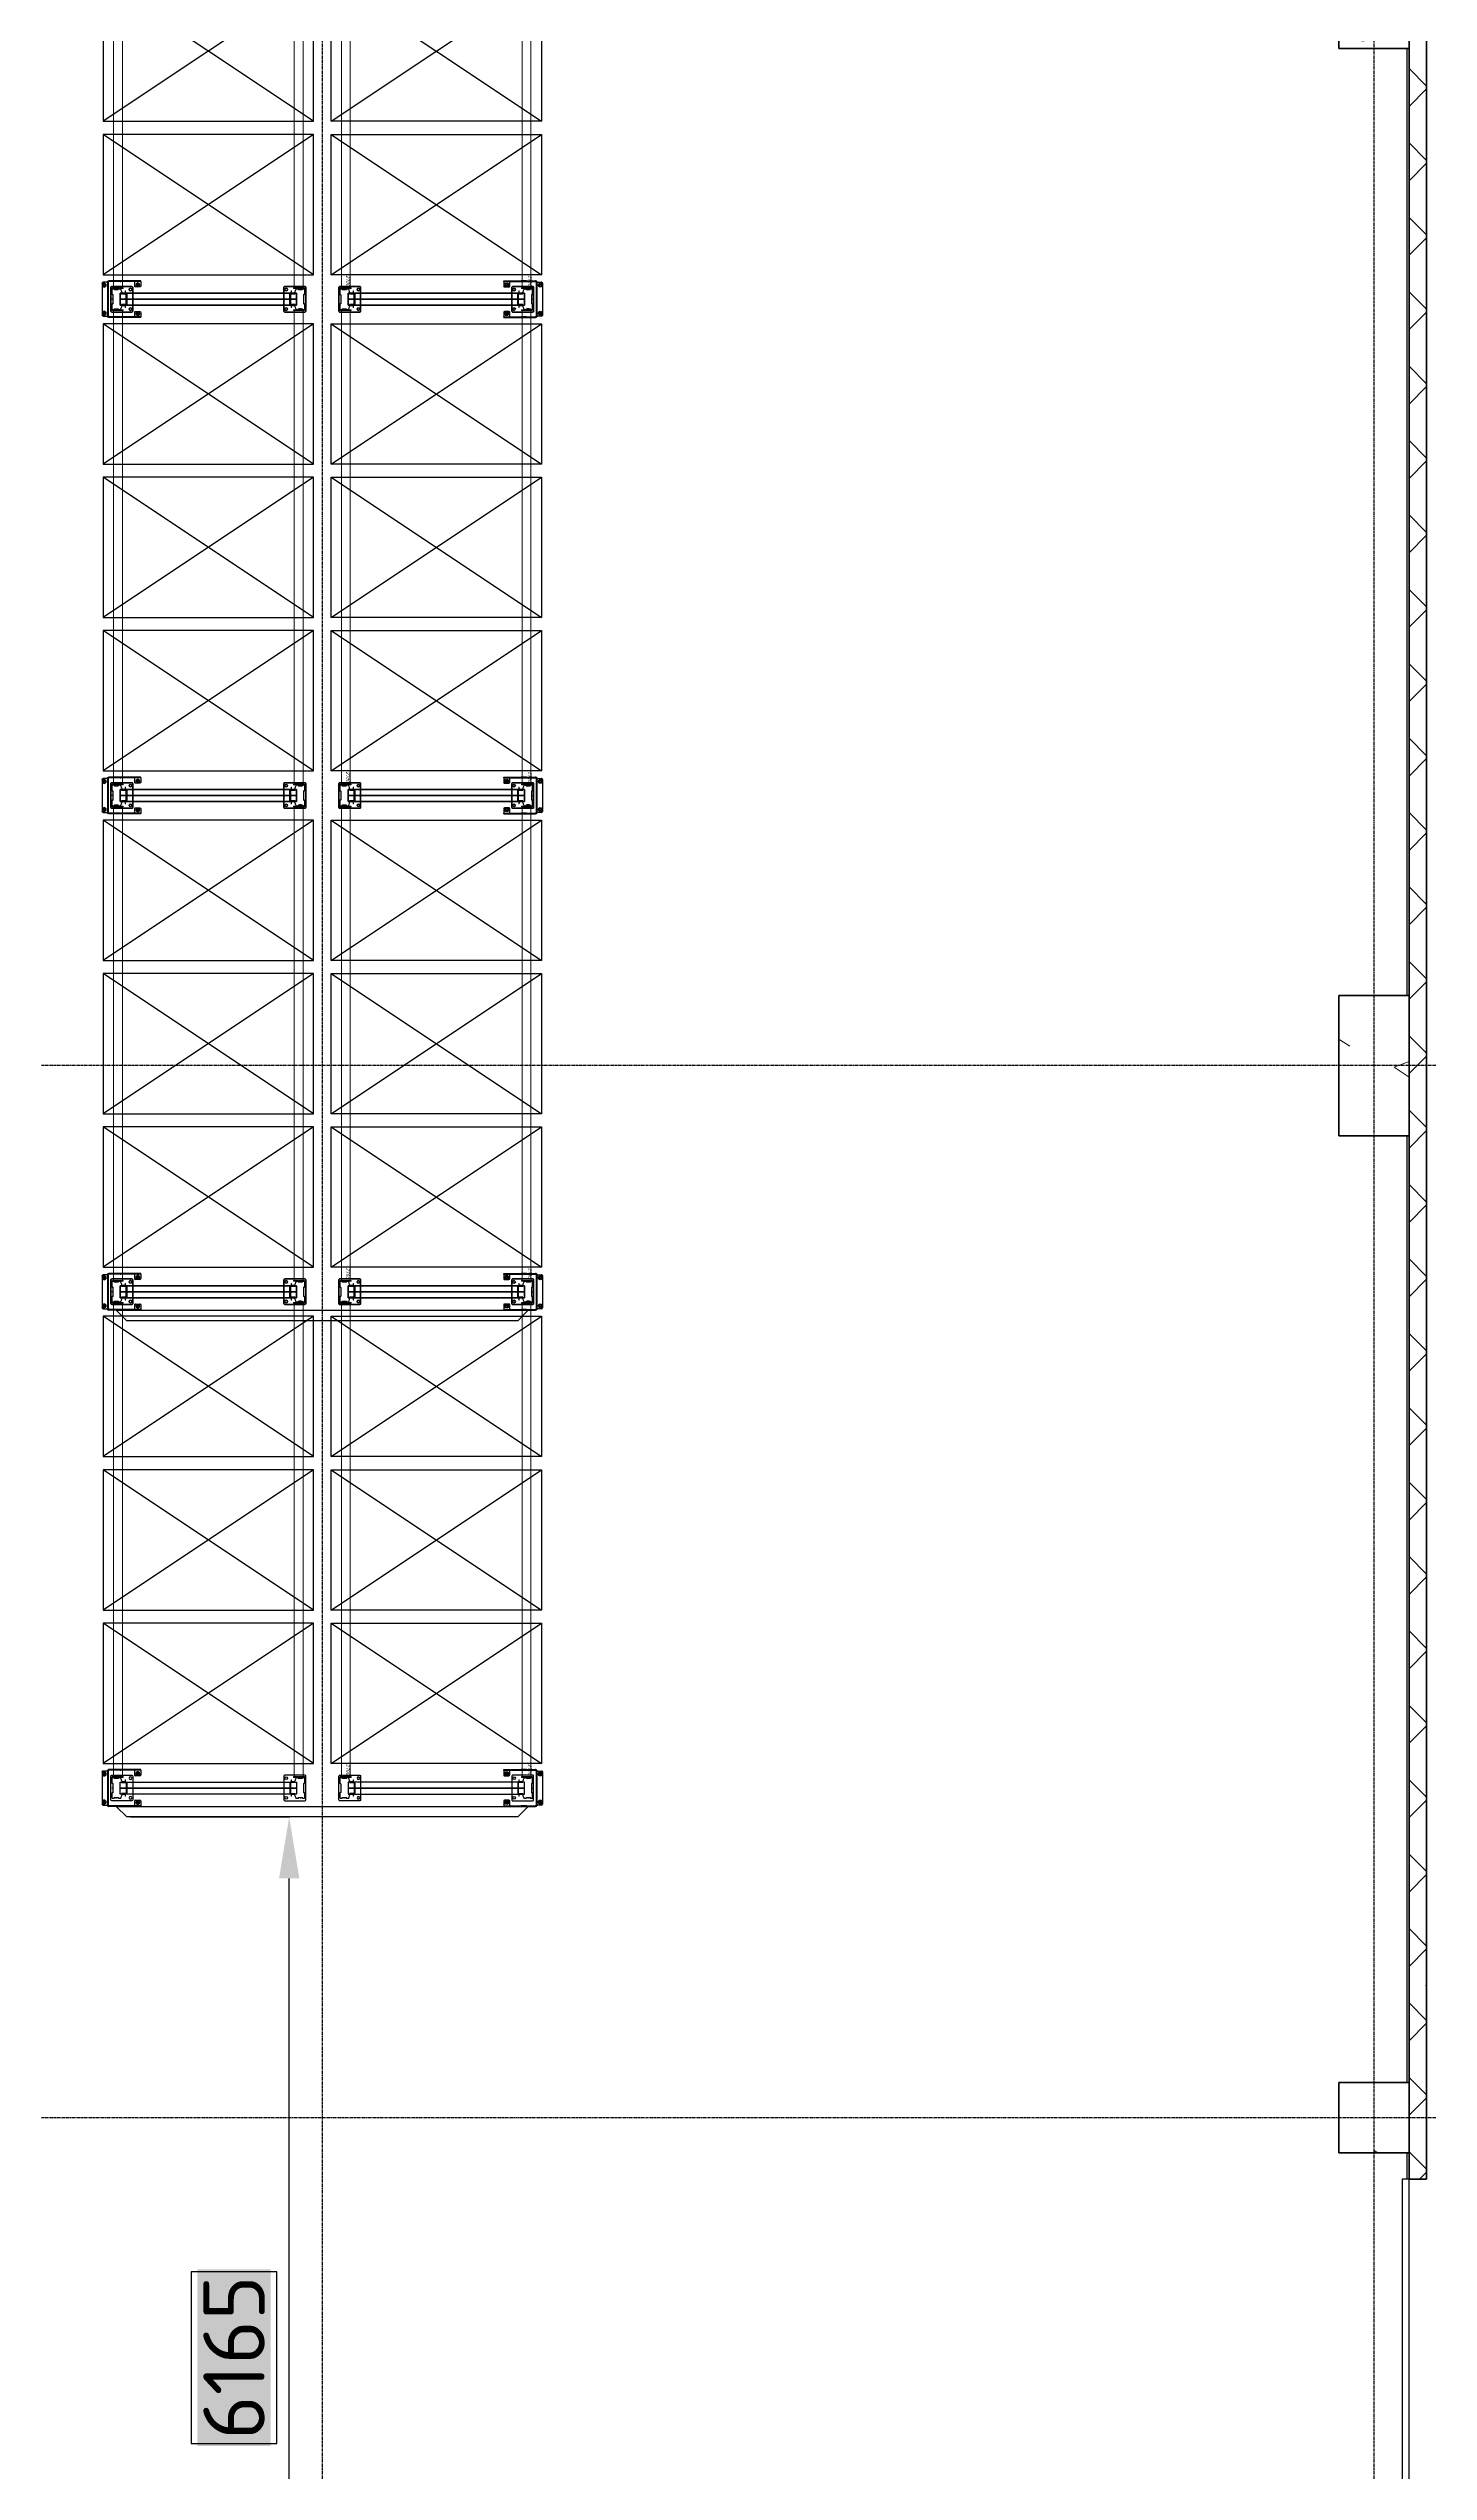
# Model space of a CAD drawing. Header units: millimetres. Extents: x 2140 to 223837, y 2113 to 170313.
# Drawn here: x 104599 to 112473, y 51740 to 65558 of the extents above; entities that cross this region are included whole.
import ezdxf

# ---------------------------------------------------------------- set-up
doc = ezdxf.new("R2010")
doc.units = ezdxf.units.MM
doc.linetypes.add('Линия сетки', pattern=[22.225, 12.7, -3.175, 3.175, -3.175])
for name, color, linetype in [('0_ANNOT_Dimensions', 7, 'Continuous'), ('12.Секция', 7, 'Continuous'), ('2.Стойка', 7, 'Continuous'), ('отбойники', 1, 'Continuous'), ('Размеры', 7, 'Continuous'), ('Стены', 7, 'Continuous')]:
    doc.layers.add(name, color=color, linetype=linetype)
for name, color, linetype, lineweight in [('1.Балка', 5, 'Continuous', 0), ('3.Опора', 7, 'Continuous', 0), ('A-DOOR', 7, 'Continuous', 18), ('S-COLS', 7, 'Continuous', 18)]:
    doc.layers.add(name, color=color, linetype=linetype, lineweight=lineweight)
doc.styles.get("Standard").update_dxf_attribs({"font": 'isocpeur.ttf'})
doc.styles.add('Курсив', font='isocpeui.ttf')
doc.dimstyles.new('350 (цвет)', dxfattribs={"dimtxt": 350, "dimasz": 350, "dimexe": 1, "dimexo": 10, "dimgap": -70, "dimtad": 1, "dimdec": 0, "dimzin": 0, "dimdsep": 46, "dimtxsty": 'Standard', "dimcen": 0.09, "dimadec": 0, "dimazin": 0, "dimtfac": 1, "dimtdec": 0, "dimtofl": 0, "dimtmove": 0, "dimatfit": 3, "dimfxl": 1, "dimtfill": 2, "dimtfillclr": 2, "dimtolj": 1, "dimtzin": 0, "dimarcsym": 0})
doc.dimstyles.new('Рзм блок', dxfattribs={"dimtxt": 40, "dimasz": 80, "dimexe": 0.18, "dimexo": 0, "dimgap": 5, "dimtad": 1, "dimtoh": 1, "dimdec": 0, "dimzin": 0, "dimdsep": 46, "dimtxsty": 'Курсив', "dimblk": 'NONE', "dimcen": 0.09, "dimse1": 1, "dimse2": 1, "dimsd1": 1, "dimsd2": 1, "dimadec": 0, "dimazin": 0, "dimtfac": 1, "dimtdec": 0, "dimtofl": 0, "dimtmove": 0, "dimatfit": 2, "dimldrblk": 'NONE', "dimfxl": 0.18, "dimtolj": 1, "dimtzin": 0, "dimarcsym": 0})
pattern_1 = [(45, (61770, 82517.75), (-502.8943, 502.8943), []), (45, (61770, 83279.75), (-502.8943, 502.8943), [])]

# ---------------------------------------------------------------- blocks, each defined once
blk = doc.blocks.new('Опора FSус 120')
at = {"layer": '3.Опора', "color": 0, "linetype": 'Continuous', "lineweight": 25}
for p, q in [((-73, 120), (-73, 5)), ((68, 125), (-68, 125)), ((-68, 0), (68, 0)), ((-34, 85), (-34, 71)), ((-34, 61), (-34, 71)), ((-31, 61), (-34, 61)), ((-31, 85), (-31, 71)), ((-31, 71), (-31, 61)), ((28, 91), (-28, 91)), ((28, 88), (-28, 88)), ((31, 71), (31, 85)), ((31, 61), (31, 71)), ((34, 61), (31, 61)), ((34, 71), (34, 85)), ((34, 71), (34, 61)), ((73, 5), (73, 120))]:
    blk.add_line(p, q, dxfattribs=at)
at = {"layer": '3.Опора', "color": 0}
for p, q in [((-30, 73), (-35, 73)), ((30, 73), (35, 73))]:
    blk.add_line(p, q, dxfattribs=at)
for points in [[(-31, 77.5), (-34, 77.5), (-34, 68.5), (-31, 68.5)], [(31, 77.5), (34, 77.5), (34, 68.5), (31, 68.5)]]:
    blk.add_lwpolyline(points, close=True, dxfattribs=at)
at = {"layer": '3.Опора', "color": 0, "linetype": 'Continuous', "lineweight": 25}
for centre in [(-56, 112), (56, 112)]:
    blk.add_circle(centre, 7.5, dxfattribs=at)
for centre, radius, start, end in [((-68, 120), 5, 90, 180), ((-68, 5), 5, 180, 270), ((-28, 85), 6, 90, 180), ((-28, 85), 3, 90, 180), ((28, 85), 6, 0, 90), ((28, 85), 3, 0, 90), ((68, 120), 5, 0, 90), ((68, 5), 5, 270, 0)]:
    blk.add_arc(centre, radius, start, end, dxfattribs=at)
blk = doc.blocks.new('Стойка FSус 120')
at = {"color": 0, "linetype": 'ByBlock', "lineweight": 0}
for p, q in [((-60, 42), (-60, 35)), ((-60, 20), (-53, 20)), ((-60, 5), (-60, -1)), ((-58, 42), (-58, 35)), ((-58, 31), (-57, 31)), ((-57, 9), (-58, 9)), ((-58, 5), (-58, -1)), ((-38, 53), (-57, 46)), ((-38, 51), (-57, 44)), ((-57, 33), (-56, 32)), ((-56, 8), (-57, 7)), ((-56, 29), (-56, 11)), ((-56, 26), (-54, 26)), ((-54, 14), (-56, 14)), ((-54, 29), (-54, 11)), ((-47, 73), (-39, 73)), ((-47, 73), (-47, 71)), ((-47, 71), (-39, 71)), ((-38, 62), (-34, 62)), ((-37, 69), (-37, 55)), ((-35, 66), (-37, 66)), ((-37, 58), (-35, 58)), ((-35, 69), (-35, 55)), ((-28, -2), (-26, 0)), ((-23, 2), (23, 2)), ((-23, 0), (23, 0)), ((26, 0), (28, -2)), ((38, 62), (34, 62)), ((35, 55), (35, 69)), ((37, 66), (35, 66)), ((35, 58), (37, 58)), ((37, 55), (37, 69)), ((57, 46), (38, 53)), ((57, 44), (38, 51)), ((39, 73), (47, 73)), ((39, 71), (47, 71)), ((47, 73), (47, 71)), ((60, 20), (53, 20)), ((54, 11), (54, 29)), ((56, 26), (54, 26)), ((54, 14), (56, 14)), ((56, 32), (57, 33)), ((56, 11), (56, 29)), ((57, 7), (56, 8)), ((57, 31), (58, 31)), ((58, 9), (57, 9)), ((58, 35), (58, 42)), ((58, -1), (58, 5)), ((60, 35), (60, 42)), ((60, -1), (60, 5)), ((-56, -3), (-48, -3)), ((-56, -5), (-48, -5)), ((-48, -3), (-46, -3)), ((-48, -3), (-48, -5)), ((-46, -5), (-48, -5)), ((-46, -3), (-46, -3)), ((-46, -3), (-37, -3)), ((-46, -5), (-46, -5)), ((-37, -5), (-46, -5)), ((-37, -3), (-36, -3)), ((-36, -5), (-37, -5)), ((-36, -3), (-29, -3)), ((-36, -3), (-36, -5)), ((-36, -5), (-29, -5)), ((-26, -3), (-25, -1)), ((25, -1), (26, -3)), ((29, -3), (36, -3)), ((29, -5), (36, -5)), ((37, -3), (36, -3)), ((36, -3), (36, -5)), ((36, -5), (37, -5)), ((46, -3), (37, -3)), ((37, -5), (46, -5)), ((48, -3), (46, -3)), ((46, -3), (46, -3)), ((46, -5), (48, -5)), ((46, -5), (46, -5)), ((48, -3), (56, -3)), ((48, -3), (48, -5)), ((48, -5), (56, -5))]:
    blk.add_line(p, q, dxfattribs=at)
for centre, radius, start, end in [((-56, 42), 4, 110, 180), ((-56, 35), 4, 180, 240), ((-56, 5), 4, 120, 180), ((-56, 42), 2, 110, 180), ((-56, 35), 2, 180, 240), ((-56, 5), 2, 120, 180), ((-58, 29), 2, 0, 60), ((-58, 11), 2, 300, 0), ((-58, 29), 4, 0, 60), ((-58, 11), 4, 300, 0), ((-39, 69), 4, 0, 90), ((-39, 69), 2, 0, 90), ((-39, 55), 4, 290, 0), ((-39, 55), 2, 290, 0), ((-23, -2), 4, 90, 150), ((-23, -2), 2, 90, 150), ((23, -2), 4, 30, 90), ((23, -2), 2, 30, 90), ((39, 69), 4, 90, 180), ((39, 55), 4, 180, 250), ((39, 69), 2, 90, 180), ((39, 55), 2, 180, 250), ((58, 29), 4, 120, 180), ((58, 11), 4, 180, 240), ((58, 29), 2, 120, 180), ((58, 11), 2, 180, 240), ((56, 42), 4, 0, 70), ((56, 42), 2, 0, 70), ((56, 35), 2, 300, 0), ((56, 5), 2, 0, 60), ((56, 35), 4, 300, 0), ((56, 5), 4, 0, 60), ((-56, -1), 4, 180, 270), ((-56, -1), 2, 180, 270), ((-29, -1), 2, 270, 330), ((-29, -1), 4, 270, 330), ((29, -1), 4, 210, 270), ((29, -1), 2, 210, 270), ((56, -1), 2, 270, 0), ((56, -1), 4, 270, 0)]:
    blk.add_arc(centre, radius, start, end, dxfattribs=at)
blk = doc.blocks.new('*D332')
at = {"layer": 'Defpoints', "color": 0, "linetype": 'ByBlock', "transparency": 16777216}
for p in [(65, 55), (65, 26), (2765, 55)]:
    blk.add_point(p, dxfattribs=at)
at = {"layer": 'Defpoints', "color": 0, "linetype": 'ByBlock', "transparency": 16777216, "insert": (2724, 41), "char_height": 20, "attachment_point": 5, "style": 'Курсив'}
blk.add_mtext('\\A1;2700', dxfattribs=at)
blk = doc.blocks.new('_None')
blk = doc.blocks.new('*D333')
at = {"layer": 'Defpoints', "color": 0, "linetype": 'ByBlock', "transparency": 16777216}
for p in [(65, 1064), (65, 1035), (2765, 1035)]:
    blk.add_point(p, dxfattribs=at)
at = {"layer": 'Defpoints', "color": 0, "linetype": 'ByBlock', "transparency": 16777216, "insert": (2724, 1080), "char_height": 20, "attachment_point": 5, "style": 'Курсив'}
blk.add_mtext('\\A1;2700', dxfattribs=at)
blk = doc.blocks.new('*U1979')
at = {"layer": 'Размеры', "color": 251, "true_color": 0x636466}
for p, q in [((-10, 0), (-5, 9)), ((-5, -9), (-10, 0)), ((-5, 9), (5, 9)), ((5, 9), (10, 0)), ((10, 0), (5, -9)), ((5, -9), (-5, -9))]:
    blk.add_line(p, q, dxfattribs=at)
for radius in [11, 5]:
    blk.add_circle((0, 0), radius, dxfattribs=at)
blk = doc.blocks.new('*U1980')
at = {"layer": 'Размеры', "color": 251, "true_color": 0x636466}
for p, q in [((-10, 0), (-5, 9)), ((-5, -9), (-10, 0)), ((-5, 9), (5, 9)), ((5, 9), (10, 0)), ((10, 0), (5, -9)), ((5, -9), (-5, -9))]:
    blk.add_line(p, q, dxfattribs=at)
for radius in [11, 5]:
    blk.add_circle((0, 0), radius, dxfattribs=at)
blk = doc.blocks.new('*U1981')
at = {"layer": 'Размеры', "color": 251, "true_color": 0x636466}
for p, q in [((-10, 0), (-5, 9)), ((-5, -9), (-10, 0)), ((-5, 9), (5, 9)), ((5, 9), (10, 0)), ((10, 0), (5, -9)), ((5, -9), (-5, -9))]:
    blk.add_line(p, q, dxfattribs=at)
for radius in [11, 5]:
    blk.add_circle((0, 0), radius, dxfattribs=at)
blk = doc.blocks.new('*U1975')
at = {"layer": 'Размеры', "color": 251, "true_color": 0x636466}
for p, q in [((-10, 0), (-5, 9)), ((-5, -9), (-10, 0)), ((-5, 9), (5, 9)), ((5, 9), (10, 0)), ((10, 0), (5, -9)), ((5, -9), (-5, -9))]:
    blk.add_line(p, q, dxfattribs=at)
for radius in [11, 5]:
    blk.add_circle((0, 0), radius, dxfattribs=at)
blk = doc.blocks.new('*U1875')
h = blk.add_hatch(color=0)
h.dxf.hatch_style = 1
h.paths.add_polyline_path([(105, 160), (101, 160), (101, 160), (101, 60), (105, 60)])
h.paths.add_polyline_path([(-101, 160), (-105, 160), (-105, 60), (-101, 60)])
h.paths.add_polyline_path([(105, -22), (105, 29), (101, 29), (101, -22), (101, -22, -0.414214), (97, -26), (-97, -26, -0.414214), (-101, -22), (-101, 29), (-105, 29), (-105, -22, 0.414214), (-97, -30), (97, -30, 0.414214)])
at = {"color": 0, "linetype": 'Continuous', "lineweight": 25}
for p, q in [((-105, 160), (-101, 160)), ((-105, 160), (-105, 46)), ((-101, 160), (-101, 160)), ((-97, 160), (-101, 160)), ((-101, 160), (-101, 46)), ((-75, 160), (-97, 160)), ((-70, 130), (-70, 155)), ((70, 155), (70, 130)), ((97, 160), (75, 160)), ((101, 160), (97, 160)), ((101, 160), (101, 46)), ((101, 160), (105, 160)), ((101, 160), (101, 160)), ((105, 160), (105, 46)), ((105, 160), (105, 160)), ((-105, 46), (-105, 42)), ((-105, 46), (-105, 42)), ((-105, 46), (-105, 42)), ((-105, 42), (-105, -22)), ((-105, 42), (-105, -22)), ((-101, 125), (-97, 125)), ((-101, 42), (-101, 46)), ((-101, 42), (-101, 46)), ((-101, 42), (-101, 46)), ((-101, 42), (-101, -22)), ((-101, 42), (-101, -22)), ((-97, 125), (-75, 125)), ((75, 125), (97, 125)), ((97, 125), (101, 125)), ((101, 47), (101, 42)), ((101, 47), (101, 42)), ((101, 42), (101, 46)), ((101, 42), (101, -22)), ((101, 42), (101, -22)), ((105, 42), (105, 47)), ((105, 42), (105, 47)), ((105, 46), (105, 42)), ((105, 42), (105, -22)), ((105, 42), (105, -22)), ((97, -26), (-97, -26)), ((97, -30), (-97, -30)), ((-97, -30), (-97, -34)), ((-97, -56), (-97, -34)), ((92, -61), (-92, -61)), ((97, -34), (97, -30)), ((97, -34), (97, -56))]:
    blk.add_line(p, q, dxfattribs=at)
at = {"color": 0}
for p, q in [((-100, 54), (-106, 54)), ((-100, 34), (-106, 34)), ((106, 54), (100, 54)), ((106, 34), (100, 34))]:
    blk.add_line(p, q, dxfattribs=at)
at = {"color": 61, "true_color": 0xedee99}
blk.add_line((0, 0), (0, -5), dxfattribs=at)
at = {"color": 0}
for points in [[(-101, 60), (-105, 60), (-105, 29), (-101, 29)], [(105, 60), (101, 60), (101, 29), (105, 29)]]:
    blk.add_lwpolyline(points, close=True, dxfattribs=at)
at = {"color": 0, "linetype": 'Continuous', "lineweight": 25}
for centre in [(-82, 143), (82, 143), (-80, -49), (80, -49)]:
    blk.add_circle(centre, 6, dxfattribs=at)
for centre, radius, start, end in [((-75, 155), 5, 0, 90), ((75, 155), 5, 90, 180), ((-75, 130), 5, 270, 0), ((75, 130), 5, 180, 270), ((-97, -22), 8, 180, 270), ((-97, -22), 4, 180, 270), ((-92, -56), 5, 180, 270), ((92, -56), 5, 270, 0), ((97, -22), 8, 270, 0), ((97, -22), 4, 270, 0)]:
    blk.add_arc(centre, radius, start, end, dxfattribs=at)
at = {"layer": 'отбойники', "color": 0, "rotation": 180}
for name, p in [('*U1981', (-82, 143)), ('*U1975', (82, 143)), ('*U1980', (-80, -49)), ('*U1979', (80, -49))]:
    blk.add_blockref(name, p, dxfattribs=at)
blk = doc.blocks.new('*U1015')
at = {"layer": 'Размеры', "color": 251, "true_color": 0x636466}
for p, q in [((-10, 0), (-5, 9)), ((-5, -9), (-10, 0)), ((-5, 9), (5, 9)), ((5, 9), (10, 0)), ((10, 0), (5, -9)), ((5, -9), (-5, -9))]:
    blk.add_line(p, q, dxfattribs=at)
for radius in [11, 5]:
    blk.add_circle((0, 0), radius, dxfattribs=at)
blk = doc.blocks.new('*U1016')
at = {"layer": 'Размеры', "color": 251, "true_color": 0x636466}
for p, q in [((-10, 0), (-5, 9)), ((-5, -9), (-10, 0)), ((-5, 9), (5, 9)), ((5, 9), (10, 0)), ((10, 0), (5, -9)), ((5, -9), (-5, -9))]:
    blk.add_line(p, q, dxfattribs=at)
for radius in [11, 5]:
    blk.add_circle((0, 0), radius, dxfattribs=at)
blk = doc.blocks.new('*U1017')
at = {"layer": 'Размеры', "color": 251, "true_color": 0x636466}
for p, q in [((-10, 0), (-5, 9)), ((-5, -9), (-10, 0)), ((-5, 9), (5, 9)), ((5, 9), (10, 0)), ((10, 0), (5, -9)), ((5, -9), (-5, -9))]:
    blk.add_line(p, q, dxfattribs=at)
for radius in [11, 5]:
    blk.add_circle((0, 0), radius, dxfattribs=at)
blk = doc.blocks.new('*U1018')
at = {"layer": 'Размеры', "color": 251, "true_color": 0x636466}
for p, q in [((-10, 0), (-5, 9)), ((-5, -9), (-10, 0)), ((-5, 9), (5, 9)), ((5, 9), (10, 0)), ((10, 0), (5, -9)), ((5, -9), (-5, -9))]:
    blk.add_line(p, q, dxfattribs=at)
for radius in [11, 5]:
    blk.add_circle((0, 0), radius, dxfattribs=at)
blk = doc.blocks.new('*U1019')
at = {"layer": 'Размеры', "color": 251, "true_color": 0x636466}
for p, q in [((-10, 0), (-5, 9)), ((-5, -9), (-10, 0)), ((-5, 9), (5, 9)), ((5, 9), (10, 0)), ((10, 0), (5, -9)), ((5, -9), (-5, -9))]:
    blk.add_line(p, q, dxfattribs=at)
for radius in [11, 5]:
    blk.add_circle((0, 0), radius, dxfattribs=at)
blk = doc.blocks.new('*U1020')
at = {"layer": 'Размеры', "color": 251, "true_color": 0x636466}
for p, q in [((-10, 0), (-5, 9)), ((-5, -9), (-10, 0)), ((-5, 9), (5, 9)), ((5, 9), (10, 0)), ((10, 0), (5, -9)), ((5, -9), (-5, -9))]:
    blk.add_line(p, q, dxfattribs=at)
for radius in [11, 5]:
    blk.add_circle((0, 0), radius, dxfattribs=at)
blk = doc.blocks.new('*U1021')
at = {"layer": 'Размеры', "color": 251, "true_color": 0x636466}
for p, q in [((-10, 0), (-5, 9)), ((-5, -9), (-10, 0)), ((-5, 9), (5, 9)), ((5, 9), (10, 0)), ((10, 0), (5, -9)), ((5, -9), (-5, -9))]:
    blk.add_line(p, q, dxfattribs=at)
for radius in [11, 5]:
    blk.add_circle((0, 0), radius, dxfattribs=at)
blk = doc.blocks.new('*U1022')
at = {"layer": 'Размеры', "color": 251, "true_color": 0x636466}
for p, q in [((-10, 0), (-5, 9)), ((-5, -9), (-10, 0)), ((-5, 9), (5, 9)), ((5, 9), (10, 0)), ((10, 0), (5, -9)), ((5, -9), (-5, -9))]:
    blk.add_line(p, q, dxfattribs=at)
for radius in [11, 5]:
    blk.add_circle((0, 0), radius, dxfattribs=at)
blk = doc.blocks.new('*U1032')
h = blk.add_hatch(color=0)
h.dxf.hatch_style = 1
h.paths.add_polyline_path([(160, 105), (160, 101), (160, 101), (60, 101), (60, 105)])
h.paths.add_polyline_path([(160, -101), (160, -105), (60, -105), (60, -101)])
h.paths.add_polyline_path([(-22, 105), (29, 105), (29, 101), (-22, 101), (-22, 101, 0.414214), (-26, 97), (-26, -97, 0.414214), (-22, -101), (29, -101), (29, -105), (-22, -105, -0.414214), (-30, -97), (-30, 97, -0.414214)])
h = blk.add_hatch(color=0)
h.dxf.hatch_style = 1
h.paths.add_polyline_path([(2230, 105), (2230, 101), (2230, 101), (2330, 101), (2330, 105)])
h.paths.add_polyline_path([(2230, -101), (2230, -105), (2330, -105), (2330, -101)])
h.paths.add_polyline_path([(2412, 105), (2361, 105), (2361, 101), (2412, 101), (2412, 101, -0.414214), (2416, 97), (2416, -97, -0.414214), (2412, -101), (2361, -101), (2361, -105), (2412, -105, 0.414214), (2420, -97), (2420, 97, 0.414214)])
at = {"color": 0, "linetype": 'Continuous', "lineweight": 25}
for p, q in [((-61, 92), (-61, -92)), ((-34, 97), (-56, 97)), ((-34, 97), (-30, 97)), ((-30, 97), (-30, -97)), ((-26, 97), (-26, -97)), ((42, 105), (-22, 105)), ((42, 105), (-22, 105)), ((42, 101), (-22, 101)), ((42, 101), (-22, 101)), ((46, 105), (42, 105)), ((42, 105), (47, 105)), ((42, 105), (47, 105)), ((42, 101), (46, 101)), ((47, 101), (42, 101)), ((47, 101), (42, 101)), ((160, 105), (46, 105)), ((160, 101), (46, 101)), ((125, 97), (125, 101)), ((125, 75), (125, 97)), ((155, 70), (130, 70)), ((160, 101), (160, 105)), ((160, 105), (160, 105)), ((160, 101), (160, 101)), ((160, 101), (160, 97)), ((160, 97), (160, 75)), ((2230, 105), (2344, 105)), ((2230, 101), (2230, 105)), ((2230, 105), (2230, 105)), ((2230, 101), (2344, 101)), ((2230, 101), (2230, 101)), ((2230, 101), (2230, 97)), ((2230, 97), (2230, 75)), ((2235, 70), (2260, 70)), ((2265, 97), (2265, 101)), ((2265, 75), (2265, 97)), ((2348, 105), (2343, 105)), ((2348, 105), (2343, 105)), ((2343, 101), (2348, 101)), ((2343, 101), (2348, 101)), ((2344, 105), (2348, 105)), ((2348, 101), (2344, 101)), ((2348, 105), (2412, 105)), ((2348, 105), (2412, 105)), ((2348, 101), (2412, 101)), ((2348, 101), (2412, 101)), ((2416, 97), (2416, -97)), ((2420, 97), (2420, -97)), ((2424, 97), (2420, 97)), ((2424, 97), (2446, 97)), ((2451, 92), (2451, -92)), ((-56, -97), (-34, -97)), ((-30, -97), (-34, -97)), ((42, -101), (-22, -101)), ((42, -101), (-22, -101)), ((42, -105), (-22, -105)), ((42, -105), (-22, -105)), ((42, -101), (46, -101)), ((42, -101), (46, -101)), ((42, -101), (46, -101)), ((46, -105), (42, -105)), ((46, -105), (42, -105)), ((46, -105), (42, -105)), ((160, -101), (46, -101)), ((160, -105), (46, -105)), ((125, -97), (125, -75)), ((125, -101), (125, -97)), ((130, -70), (155, -70)), ((160, -75), (160, -97)), ((160, -97), (160, -101)), ((160, -105), (160, -101)), ((160, -101), (160, -101)), ((2230, -75), (2230, -97)), ((2230, -97), (2230, -101)), ((2230, -105), (2230, -101)), ((2230, -101), (2230, -101)), ((2230, -101), (2344, -101)), ((2230, -105), (2344, -105)), ((2260, -70), (2235, -70)), ((2265, -97), (2265, -75)), ((2265, -101), (2265, -97)), ((2348, -101), (2344, -101)), ((2348, -101), (2344, -101)), ((2348, -101), (2344, -101)), ((2344, -105), (2348, -105)), ((2344, -105), (2348, -105)), ((2344, -105), (2348, -105)), ((2348, -101), (2412, -101)), ((2348, -101), (2412, -101)), ((2348, -105), (2412, -105)), ((2348, -105), (2412, -105)), ((2420, -97), (2424, -97)), ((2446, -97), (2424, -97))]:
    blk.add_line(p, q, dxfattribs=at)
at = {"color": 61, "true_color": 0xedee99}
for p, q in [((0, 0), (-5, 0)), ((2390, 0), (2395, 0))]:
    blk.add_line(p, q, dxfattribs=at)
at = {"color": 0}
for p, q in [((34, 106), (34, 100)), ((54, 106), (54, 100)), ((2336, 106), (2336, 100)), ((2356, 106), (2356, 100)), ((34, -100), (34, -106)), ((54, -100), (54, -106)), ((2336, -100), (2336, -106)), ((2356, -100), (2356, -106))]:
    blk.add_line(p, q, dxfattribs=at)
for p, q in [((44, -108), (44, -98)), ((2346, -108), (2346, -98))]:
    blk.add_line(p, q)
for points in [[(60, 105), (60, 101), (29, 101), (29, 105)], [(2330, 105), (2330, 101), (2361, 101), (2361, 105)], [(60, -101), (60, -105), (29, -105), (29, -101)], [(2330, -101), (2330, -105), (2361, -105), (2361, -101)]]:
    blk.add_lwpolyline(points, close=True, dxfattribs=at)
blk.add_lwpolyline([(20, -105), (2370, -105), (2310, -165), (80, -165), (20, -105)], dxfattribs=at)
at = {"color": 0, "linetype": 'Continuous', "lineweight": 25}
for centre in [(-49, 80), (143, 82), (2247, 82), (2439, 80), (-49, -80), (143, -82), (2247, -82), (2439, -80)]:
    blk.add_circle(centre, 6, dxfattribs=at)
for centre, radius, start, end in [((-56, 92), 5, 90, 180), ((-22, 97), 8, 90, 180), ((-22, 97), 4, 90, 180), ((130, 75), 5, 180, 270), ((155, 75), 5, 270, 0), ((2235, 75), 5, 180, 270), ((2260, 75), 5, 270, 0), ((2412, 97), 8, 0, 90), ((2412, 97), 4, 0, 90), ((2446, 92), 5, 0, 90), ((-56, -92), 5, 180, 270), ((-22, -97), 8, 180, 270), ((-22, -97), 4, 180, 270), ((130, -75), 5, 90, 180), ((155, -75), 5, 0, 90), ((2235, -75), 5, 90, 180), ((2260, -75), 5, 0, 90), ((2412, -97), 4, 270, 0), ((2412, -97), 8, 270, 0), ((2446, -92), 5, 270, 0)]:
    blk.add_arc(centre, radius, start, end, dxfattribs=at)
at = {"layer": 'отбойники', "color": 0, "xscale": -1, "rotation": 90}
for name, p in [('*U1015', (-49, 80)), ('*U1018', (143, 82)), ('*U1016', (-49, -80)), ('*U1017', (143, -82))]:
    blk.add_blockref(name, p, dxfattribs=at)
at = {"layer": 'отбойники', "color": 0, "rotation": 270}
for name, p in [('*U1022', (2247, 82)), ('*U1019', (2439, 80)), ('*U1021', (2247, -82)), ('*U1020', (2439, -80))]:
    blk.add_blockref(name, p, dxfattribs=at)
blk = doc.blocks.new('Сборный железобетон-Колонна 1 - 800x400-V30-В_АР_ПЭ_01 Этаж')
at = {"layer": 'S-COLS', "lineweight": 9}
h = blk.add_hatch(dxfattribs=at)
h.set_pattern_fill('FP_31', color=256, style=0, pattern_type=2)
h.set_pattern_definition([(320, (24847.8, 48276.9), (-127.512, -1457.472), [152.4, -1676.4]), (265, (24847.8, 48276.9), (1528.454, 281.942), [121.92, -1341.12]), (10.451, (24837.2, 48155.4), (1400.933, -1175.54), [129.52, -1424.72]), (316.184, (25254.2, 48276.9), (-336.34, -2168.63), [228.6, -2514.6]), (6.636, (25226.2, 48096.2), (1979.42, -1899.22), [194.28, -2137.08]), (261.184, (25254.2, 48277), (1979.4, -1899.24), [182.88, -2011.68]), (291, (25152.6, 48073.7), (-818.121, -1212.915), [152.4, -1676.4]), (236, (25152.6, 48073.7), (1473.504, -494.417), [121.92, -1341.12]), (341.451, (25084.4, 47972.6), (655.37, -1707.337), [129.52, -1424.72]), (307.5, (24847.8, 48276.9), (676.44, -24.7094), [67.056, -1257.808, 67.056, -2640.584]), (307.5, (24847.8, 48276.9), (676.44, -24.7094), [-1391.92, -1294.384, 67.056, -1279.144]), (277.5, (24847.8, 48276.9), (801.444, -534.558), [67.056, -709.168, 67.056, -1740.408]), (277.5, (24847.8, 48276.9), (801.444, -534.558), [-843.28, -1227.328, 67.056, -446.024]), (237.5, (24847.8, 48730.04), (-45.831, -1084.7275), [67.056, -440.944, 67.056, -3621.024]), (237.5, (24847.8, 48730.04), (-45.831, -1084.7275), [-575.056, -1517.904, 67.056, -2036.064]), (227.5, (24847.8, 48933.2), (203.414, -1185.035), [67.056, -593.344, 67.056, -985.52, -1493.52]), (227.5, (24847.8, 48933.2), (203.414, -1185.035), [-1712.976, 67.056, -1426.464])])
h.paths.add_polyline_path([(-425, -165), (-425, -175), (375, -175), (375, 225), (-425, 225), (-425, 215)], flags=0)
at = {"layer": 'S-COLS', "lineweight": 40}
for p, q in [((375, 225), (-425, 225)), ((-425, 225), (-425, 215)), ((-425, 215), (-425, -165)), ((375, 215), (375, 225)), ((375, -165), (375, 215)), ((-425, -165), (-425, -175)), ((-425, -175), (375, -175)), ((375, -175), (375, -165))]:
    blk.add_line(p, q, dxfattribs=at)
blk = doc.blocks.new('Сборный железобетон-Колонна квадратного сечения - 400x400-V64-В_АР_ПЭ_01 Этаж')
at = {"layer": 'S-COLS', "lineweight": 9}
h = blk.add_hatch(dxfattribs=at)
h.set_pattern_fill('FP_65', color=256, style=0, pattern_type=2)
h.set_pattern_definition([(50, (-48276.9, 18897.8), (1457.472, -127.512), [152.4, -1676.4]), (355, (-48276.9, 18897.8), (-281.942, 1528.454), [121.92, -1341.12]), (100.451, (-48155.4, 18887.2), (1175.54, 1400.933), [129.52, -1424.72]), (46.184, (-48276.9, 19304.2), (2168.63, -336.34), [228.6, -2514.6]), (96.636, (-48096.2, 19276.2), (1899.22, 1979.42), [194.28, -2137.08]), (351.184, (-48277, 19304.2), (1899.24, 1979.4), [182.88, -2011.68]), (21, (-48073.7, 19202.6), (1212.915, -818.121), [152.4, -1676.4]), (326, (-48073.7, 19202.6), (494.417, 1473.504), [121.92, -1341.12]), (71.451, (-47972.6, 19134.4), (1707.337, 655.37), [129.52, -1424.72]), (37.5, (-48276.9, 18897.8), (24.7094, 676.44), [67.056, -1257.808, 67.056, -2640.584]), (37.5, (-48276.9, 18897.8), (24.7094, 676.44), [-1391.92, -1294.384, 67.056, -1279.144]), (7.5, (-48276.9, 18897.8), (534.558, 801.444), [67.056, -709.168, 67.056, -1740.408]), (7.5, (-48276.9, 18897.8), (534.558, 801.444), [-843.28, -1227.328, 67.056, -446.024]), (327.5, (-48730.04, 18897.8), (1084.7275, -45.831), [67.056, -440.944, 67.056, -3621.024]), (327.5, (-48730.04, 18897.8), (1084.7275, -45.831), [-575.056, -1517.904, 67.056, -2036.064]), (317.5, (-48933.2, 18897.8), (1185.035, 203.414), [67.056, -593.344, 67.056, -985.52, -1493.52]), (317.5, (-48933.2, 18897.8), (1185.035, 203.414), [-1712.976, 67.056, -1426.464])])
h.paths.add_polyline_path([(-225, -175), (175, -175), (173, 225), (-225, 225)], flags=0)
at = {"layer": 'S-COLS', "lineweight": 40}
for p, q in [((-223, 225), (-225, 225)), ((-225, 225), (-225, -175)), ((173, 225), (-223, 225)), ((175, 225), (173, 225)), ((175, -175), (175, 225)), ((-225, -175), (-223, -175)), ((-223, -175), (173, -175)), ((173, -175), (175, -175))]:
    blk.add_line(p, q, dxfattribs=at)
blk = doc.blocks.new('Сборный железобетон-Колонна квадратного сечения - 400x400-V65-В_АР_ПЭ_01 Этаж')
at = {"layer": 'S-COLS', "lineweight": 9}
h = blk.add_hatch(dxfattribs=at)
h.set_pattern_fill('FP_66', color=256, style=0, pattern_type=2)
h.set_pattern_definition([(50, (-48276.9, 30897.8), (1457.472, -127.512), [152.4, -1676.4]), (355, (-48276.9, 30897.8), (-281.942, 1528.454), [121.92, -1341.12]), (100.451, (-48155.4, 30887.2), (1175.54, 1400.933), [129.52, -1424.72]), (46.184, (-48276.9, 31304.2), (2168.63, -336.34), [228.6, -2514.6]), (96.636, (-48096.2, 31276.2), (1899.22, 1979.42), [194.28, -2137.08]), (351.184, (-48277, 31304.2), (1899.24, 1979.4), [182.88, -2011.68]), (21, (-48073.7, 31202.6), (1212.915, -818.121), [152.4, -1676.4]), (326, (-48073.7, 31202.6), (494.417, 1473.504), [121.92, -1341.12]), (71.451, (-47972.6, 31134.4), (1707.337, 655.37), [129.52, -1424.72]), (37.5, (-48276.9, 30897.8), (24.7094, 676.4402), [67.056, -1257.808, 67.056, -2640.584]), (37.5, (-48276.9, 30897.8), (24.7094, 676.4402), [-1391.92, -1294.384, 67.056, -1279.144]), (7.5, (-48276.9, 30897.8), (534.558, 801.444), [67.056, -709.168, 67.056, -1740.408]), (7.5, (-48276.9, 30897.8), (534.558, 801.444), [-843.28, -1227.328, 67.056, -446.024]), (327.5, (-48730.04, 30897.8), (1084.7275, -45.831), [67.056, -440.944, 67.056, -3621.024]), (327.5, (-48730.04, 30897.8), (1084.7275, -45.831), [-575.056, -1517.904, 67.056, -2036.064]), (317.5, (-48933.2, 30897.8), (1185.035, 203.414), [67.056, -593.344, 67.056, -985.52, -1493.52]), (317.5, (-48933.2, 30897.8), (1185.035, 203.414), [-1712.976, 67.056, -1426.464])])
h.paths.add_polyline_path([(173, -175), (175, -175), (173, 225), (-225, 225), (-223, -175)], flags=0)
at = {"layer": 'S-COLS', "lineweight": 40}
for p, q in [((-223, 225), (-225, 225)), ((-225, 225), (-225, -175)), ((173, 225), (-223, 225)), ((175, 225), (173, 225)), ((175, -175), (175, 225)), ((-225, -175), (-223, -175)), ((-223, -175), (173, -175)), ((173, -175), (175, -175))]:
    blk.add_line(p, q, dxfattribs=at)
blk = doc.blocks.new('Дверь-Подъемная-Сборная - Ворота 2200х2100-765720-В_АР_ПЭ_01 Этаж')
at = {"layer": 'A-DOOR', "lineweight": 30}
for p, q in [((1250, -50), (-1250, -50)), ((-1250, -50), (-1250, -90)), ((-1250, -90), (1250, -90)), ((1250, -90), (1250, -50))]:
    blk.add_line(p, q, dxfattribs=at)
blk = doc.blocks.new('Помещение')
at = {"lineweight": 9}
h = blk.add_hatch(dxfattribs=at)
h.set_pattern_fill('FP_98', color=256, style=0, pattern_type=2)
h.set_pattern_definition(pattern_1)
h.paths.add_polyline_path([(110319.9036, 38644.9347), (110321.9036, 38644.9347), (110319.9036, 41018.0195)], flags=0)
h.paths.add_polyline_path([(110319.9036, 51294.9347), (110321.9036, 51294.9347), (110319.9036, 52936.881)], flags=0)
h.paths.add_polyline_path([(110319.9036, 97234.9347), (110321.9036, 97234.9347), (110319.9036, 97334.6401)], flags=0)
h.paths.add_polyline_path([(110319.9036, 144494.9347), (110321.9036, 144494.9347), (110319.9036, 144794.9347)], flags=0)
h.paths.add_polyline_path([(110319.9036, 159946.9347), (110321.9036, 159946.9347), (110319.9036, 160042.9347)], flags=0)
h = blk.add_hatch(dxfattribs=at)
h.set_pattern_fill('FP_99', color=256, style=0, pattern_type=2)
h.set_pattern_definition([(45, (61770, 82517.75), (-212.132, 212.132), []), (135, (61770, 82517.75), (-212.132, -212.132), [])])
h.paths.add_polyline_path([(110319.9036, 33246.9347), (110319.9036, 37634.9347), (110223.9036, 37634.9347), (110223.9036, 33246.9347)], flags=0)
h.paths.add_polyline_path([(110319.9036, 38644.9347), (110319.9036, 42044.9347), (110223.9036, 42044.9347), (110223.9036, 38644.9347)], flags=0)
h.paths.add_polyline_path([(110319.9036, 43054.9347), (110319.9036, 45994.9347), (110223.9036, 45994.9347), (110223.9036, 43054.9347), (110243.1196, 43054.9347)], flags=0)
h.paths.add_polyline_path([(110319.9036, 48494.9347), (110319.9036, 48794.9347), (110223.9036, 48794.9347), (110223.9036, 48494.9347)], flags=0)
h.paths.add_polyline_path([(110319.9036, 51294.9347), (110319.9036, 96224.9347), (110223.9036, 96224.9347), (110223.9036, 51294.9347)], flags=0)
h.paths.add_polyline_path([(110223.9036, 97234.9347), (110319.9036, 97234.9347), (110319.9036, 141994.9347), (110223.9036, 141994.9347), (110223.9036, 97632.6116)], flags=0)
h.paths.add_polyline_path([(110223.9036, 144494.9347), (110319.9036, 144494.9347), (110319.9036, 144794.9347), (110223.9036, 144794.9347)], flags=0)
h.paths.add_polyline_path([(110319.9036, 147294.9347), (110319.9036, 150434.9347), (110223.9036, 150434.9347), (110223.9036, 147294.9347)], flags=0)
h.paths.add_polyline_path([(110319.9036, 151444.9347), (110319.9036, 159946.9347), (110223.9036, 159944.9347), (110223.9036, 151444.9347)], flags=0)
h = blk.add_hatch(dxfattribs=at)
h.set_pattern_fill('FP_98', color=256, style=0, pattern_type=2)
h.set_pattern_definition(pattern_1)
h.paths.add_polyline_path([(110221.9036, 38644.9347), (110223.9036, 38644.9347), (110221.9036, 39444.9347)], flags=0)
h.paths.add_polyline_path([(110221.9036, 51294.9347), (110223.9036, 51294.9347), (110221.9036, 51444.9347)], flags=0)
h.paths.add_polyline_path([(110221.9036, 151444.9347), (110223.9036, 151444.9347), (110221.9036, 153055.3176)], flags=0)
at = {"color": 9, "linetype": 'Линия сетки', "true_color": 0xc7c8ca}
for p, q in [((104021.9036, 162172.4828), (104021.9036, 22887.2413)), ((110021.9036, 162172.4828), (110021.9036, 22887.2413)), ((113992.9741, 57644.9347), (7061.0864, 57644.9347)), ((113992.9741, 51644.9347), (7061.0864, 51644.9347))]:
    blk.add_line(p, q, dxfattribs=at)
at = {"lineweight": 18}
for p, q in [((110223.9036, 51294.9347), (110223.9036, 96224.9347)), ((110319.9036, 51294.9347), (110319.9036, 96224.9347))]:
    blk.add_line(p, q, dxfattribs=at)
at = {"lineweight": 40}
for p, q in [((110321.9036, 51294.9347), (110321.9036, 96224.9347)), ((110221.9036, 63444.9347), (110221.9036, 58044.9347)), ((110221.9036, 57244.9347), (110221.9036, 51844.9347)), ((110221.9036, 51444.9347), (110221.9036, 51294.9347)), ((110221.9036, 51294.9347), (110321.9036, 51294.9347))]:
    blk.add_line(p, q, dxfattribs=at)
for p, q in [((110211.9036, 58044.9347), (110211.9036, 63444.9347)), ((110211.9036, 51844.9347), (110211.9036, 57244.9347)), ((110211.9036, 51294.9347), (110211.9036, 51444.9347))]:
    blk.add_line(p, q)
for name, p in [('Сборный железобетон-Колонна квадратного сечения - 400x400-V64-В_АР_ПЭ_01 Этаж', (110046.9036, 63619.9347)), ('Сборный железобетон-Колонна квадратного сечения - 400x400-V65-В_АР_ПЭ_01 Этаж', (110046.9036, 51619.9347))]:
    blk.add_blockref(name, p)
for name, p, rotation in [('Сборный железобетон-Колонна 1 - 800x400-V30-В_АР_ПЭ_01 Этаж', (110046.9036, 57669.9347), 90.0000000000002), ('Дверь-Подъемная-Сборная - Ворота 2200х2100-765720-В_АР_ПЭ_01 Этаж', (110271.9036, 50044.9347), 269.9999999999999)]:
    blk.add_blockref(name, p, dxfattribs=dict(rotation=rotation))
blk = doc.blocks.new('*D1716')
at = {"layer": '0_ANNOT_Dimensions', "color": 0, "lineweight": -2, "transparency": 16777216}
for p, q in [((105067, 55473), (105974, 55473)), ((105973, 49658), (105973, 55123)), ((105903, 52880), (105413, 52880)), ((105413, 52880), (105413, 51900)), ((105903, 51900), (105903, 52880)), ((105413, 51900), (105903, 51900)), ((105312, 49308), (105974, 49308))]:
    blk.add_line(p, q, dxfattribs=at)
at = {"layer": '0_ANNOT_Dimensions', "color": 0, "transparency": 16777216}
for points in [[(105915, 55123), (106031, 55123), (105973, 55473)], [(105915, 49658), (106031, 49658), (105973, 49308)]]:
    blk.add_solid(points, dxfattribs=at)
at = {"layer": 'Defpoints', "color": 0, "transparency": 16777216}
for p in [(105057, 55473), (105973, 55473), (105302, 49308)]:
    blk.add_point(p, dxfattribs=at)
at = {"layer": '0_ANNOT_Dimensions', "color": 0, "transparency": 16777216, "insert": (105658, 52390), "char_height": 350, "attachment_point": 5, "rotation": 90, "bg_fill": 1, "box_fill_scale": 1.1, "bg_fill_color": 2, "bg_fill_transparency": 0}
blk.add_mtext('\\A1;6165', dxfattribs=at)
blk = doc.blocks.new('*U326')
h = blk.add_hatch(color=0)
h.dxf.hatch_style = 1
h.paths.add_polyline_path([(65, 1039), (65, 1031), (61, 1031), (61, 1039), (61, 1091, 0.4142136), (57, 1095), (35.5, 1095), (27.5, 1095), (27.5, 1099), (35.5, 1099), (57, 1099, -0.4142136), (65, 1091)])
h = blk.add_hatch(color=0)
h.dxf.hatch_style = 1
h.paths.add_polyline_path([(2802.5, 1095), (2794.5, 1095), (2773, 1095, 0.4142136), (2769, 1091), (2769, 1039), (2769, 1031), (2765, 1031), (2765, 1039), (2765, 1091, -0.4142136), (2773, 1099), (2794.5, 1099), (2802.5, 1099)])
h = blk.add_hatch(color=0)
h.dxf.hatch_style = 1
h.paths.add_polyline_path([(65, 51), (65, 59), (61, 59), (61, 51), (61, -1, -0.4142136), (57, -5), (35.5, -5), (27.5, -5), (27.5, -9), (35.5, -9), (57, -9, 0.4142136), (65, -1)])
h = blk.add_hatch(color=0)
h.dxf.hatch_style = 1
h.paths.add_polyline_path([(2802.5, -5), (2794.5, -5), (2773, -5, -0.4142136), (2769, -1), (2769, 51), (2769, 59), (2765, 59), (2765, 51), (2765, -1, 0.4142136), (2773, -9), (2794.5, -9), (2802.5, -9)])
at = {"color": 18, "true_color": 0x000000}
for points in [[(-34, 1048), (0, 1048), (0, 42), (-34, 42)], [(0, 1048), (34, 1048), (34, 42), (0, 42)], [(2830, 1048), (2796, 1048), (2796, 42), (2830, 42)], [(2864, 1048), (2830, 1048), (2830, 42), (2864, 42)]]:
    blk.add_lwpolyline(points, close=True, dxfattribs=at)
at = {"color": 61, "true_color": 0xedee99}
for points in [[(54, 1064.5), (56, 1064.5), (56, 1075.5), (54, 1075.5)], [(58, 1064.5), (60, 1064.5), (60, 1075.5), (58, 1075.5)], [(54, 25.5), (56, 25.5), (56, 14.5), (54, 14.5)], [(58, 25.5), (60, 25.5), (60, 14.5), (58, 14.5)]]:
    blk.add_lwpolyline(points, close=True, dxfattribs=at)
at = {"layer": '1.Балка', "color": 0, "linetype": 'ByBlock'}
for p, q in [((35.5, 1099), (27.5, 1099)), ((27.5, 1099), (27.5, 1095)), ((27.5, 1095), (35.5, 1095)), ((57, 1099), (35.5, 1099)), ((57, 1095), (35.5, 1095)), ((61, 1039), (61, 1091)), ((61, 1039), (61, 1031)), ((61, 1031), (65, 1031)), ((65, 1039), (65, 1091)), ((65, 1085.5), (2765, 1085.5)), ((2765, 1085.5), (65, 1085.5)), ((65, 1031), (65, 1039)), ((2765, 1035.5), (65, 1035.5)), ((2765, 1039), (2765, 1091)), ((2765, 1031), (2765, 1039)), ((2769, 1031), (2765, 1031)), ((2769, 1039), (2769, 1091)), ((2769, 1039), (2769, 1031)), ((2773, 1099), (2794.5, 1099)), ((2773, 1095), (2794.5, 1095)), ((2794.5, 1099), (2802.5, 1099)), ((2802.5, 1095), (2794.5, 1095)), ((2802.5, 1099), (2802.5, 1095)), ((61, 59), (65, 59)), ((61, 51), (61, 59)), ((61, 51), (61, -1)), ((65, 59), (65, 51)), ((2765, 54.5), (65, 54.5)), ((65, 51), (65, -1)), ((65, 4.5), (2765, 4.5)), ((2765, 4.5), (65, 4.5)), ((2769, 59), (2765, 59)), ((2765, 59), (2765, 51)), ((2765, 51), (2765, -1)), ((2769, 51), (2769, 59)), ((2769, 51), (2769, -1)), ((27.5, -9), (27.5, -5)), ((27.5, -5), (35.5, -5)), ((35.5, -9), (27.5, -9)), ((57, -5), (35.5, -5)), ((57, -9), (35.5, -9)), ((2773, -5), (2794.5, -5)), ((2773, -9), (2794.5, -9)), ((2802.5, -5), (2794.5, -5)), ((2794.5, -9), (2802.5, -9)), ((2802.5, -9), (2802.5, -5))]:
    blk.add_line(p, q, dxfattribs=at)
for centre, radius, start, end in [((57, 1091), 8, 0, 90), ((57, 1091), 4, 0, 90), ((2773, 1091), 8, 90, 180), ((2773, 1091), 4, 90, 180), ((57, -1), 4, 270, 0), ((57, -1), 8, 270, 0), ((2773, -1), 8, 180, 270), ((2773, -1), 4, 180, 270)]:
    blk.add_arc(centre, radius, start, end, dxfattribs=at)
at = {"layer": '2.Стойка', "color": 61, "linetype": 'ByBlock', "true_color": 0xedee99}
for p, q in [((60, 1070), (52.3, 1070)), ((60, 20), (52.3, 20))]:
    blk.add_line(p, q, dxfattribs=at)
at = {"layer": '2.Стойка', "color": 18, "true_color": 0x000000, "xscale": -1, "rotation": 180}
blk.add_blockref('Стойка FSус 120', (0, 1090), dxfattribs=at)
at = {"layer": '2.Стойка', "color": 18, "true_color": 0x000000, "rotation": 180}
blk.add_blockref('Стойка FSус 120', (2830, 1090), dxfattribs=at)
at = {"layer": '2.Стойка', "color": 18, "true_color": 0x000000}
blk.add_blockref('Стойка FSус 120', (0, 0), dxfattribs=at)
at = {"layer": '2.Стойка', "color": 18, "true_color": 0x000000, "xscale": -1}
blk.add_blockref('Стойка FSус 120', (2830, 0), dxfattribs=at)
at = {"layer": '3.Опора', "color": 18, "true_color": 0x000000, "xscale": -1, "rotation": 180}
blk.add_blockref('Опора FSус 120', (0, 1101), dxfattribs=at)
at = {"layer": '3.Опора', "color": 18, "true_color": 0x000000, "rotation": 180}
blk.add_blockref('Опора FSус 120', (2830, 1101), dxfattribs=at)
at = {"layer": '3.Опора', "color": 18, "true_color": 0x000000}
blk.add_blockref('Опора FSус 120', (0, -11), dxfattribs=at)
at = {"layer": '3.Опора', "color": 18, "true_color": 0x000000, "xscale": -1}
blk.add_blockref('Опора FSус 120', (2830, -11), dxfattribs=at)
at = {"layer": 'Defpoints', "color": 0, "linetype": 'ByBlock'}
for base, p1, p2, picture, middle in [((65, 1064.4), (2765, 1035.5), (65, 1035.5), '*D333', (2724.3, 1064.4)), ((65, 25.6), (2765, 54.5), (65, 54.5), '*D332', (2724.3, 25.6))]:
    dim = blk.add_linear_dim(base=base, p1=p1, p2=p2, dimstyle='Рзм блок', override={"dimtxt": 20}, dxfattribs=at)
    dim.commit()
    dim.dimension.update_dxf_attribs({"geometry": picture, "text_midpoint": middle, "dimtype": 128})
blk = doc.blocks.new('Секц ЕПМ 2700')
at = {"color": 0}
for points in [[(140, 44), (940, 44), (940, -1156), (140, -1156)], [(1015, 44), (1815, 44), (1815, -1156), (1015, -1156)], [(1890, 44), (2690, 44), (2690, -1156), (1890, -1156)]]:
    blk.add_lwpolyline(points, close=True, dxfattribs=at)
for points in [[(140, -1156), (940, 44), (940, -1156), (140, 44)], [(1015, -1156), (1815, 44), (1815, -1156), (1015, 44)], [(1890, -1156), (2690, 44), (2690, -1156), (1890, 44)]]:
    blk.add_lwpolyline(points, dxfattribs=at)
at = {"color": 1, "rotation": 180}
for p in [(0, -11), (2830, -11)]:
    blk.add_blockref('*U1875', p, dxfattribs=at)
at = {"layer": '12.Секция', "color": 1}
blk.add_blockref('*U326', (0, -1101), dxfattribs=at)

msp = doc.modelspace()

# ---------------------------------------------------------------- block references
at = {"xscale": -1, "rotation": 89.99999999999184}
for p in [(104955.7, 66957.9), (104955.7, 64127.9), (104955.7, 61297.9)]:
    msp.add_blockref('Секц ЕПМ 2700', p, dxfattribs=at)
at = {"rotation": 270.0000000000082}
for p in [(107367.7, 66957.9), (107367.7, 64127.9), (107367.7, 61297.9)]:
    msp.add_blockref('Секц ЕПМ 2700', p, dxfattribs=at)
at = {"color": 1}
msp.add_blockref('*U1032', (104966.7, 58467.9), dxfattribs=at)

# ---------------------------------------------------------------- next in the draw order: block references
at = {"layer": 'Стены'}
msp.add_blockref('Помещение', (2139.8, 2112.9), dxfattribs=at)

# ---------------------------------------------------------------- next in the draw order: block references
at = {"xscale": -1, "rotation": 89.99999999999184}
msp.add_blockref('Секц ЕПМ 2700', (104955.7, 58467.9), dxfattribs=at)
at = {"rotation": 270.0000000000082}
msp.add_blockref('Секц ЕПМ 2700', (107367.7, 58467.9), dxfattribs=at)
at = {"color": 1}
msp.add_blockref('*U1032', (104966.7, 55637.9), dxfattribs=at)

# ---------------------------------------------------------------- next in the draw order: dimensions: what is measured, and where the dimension line sits
at = {"layer": '0_ANNOT_Dimensions'}
dim = msp.add_linear_dim(base=(105973.2, 55472.7), p1=(105301.7, 49307.7), p2=(105056.6, 55472.7), angle=90, dimstyle='350 (цвет)', dxfattribs=at)
dim.commit()
dim.dimension.update_dxf_attribs({"geometry": '*D1716', "text_midpoint": (105658.2, 52390.2)})

doc.saveas('drawing.dxf')
